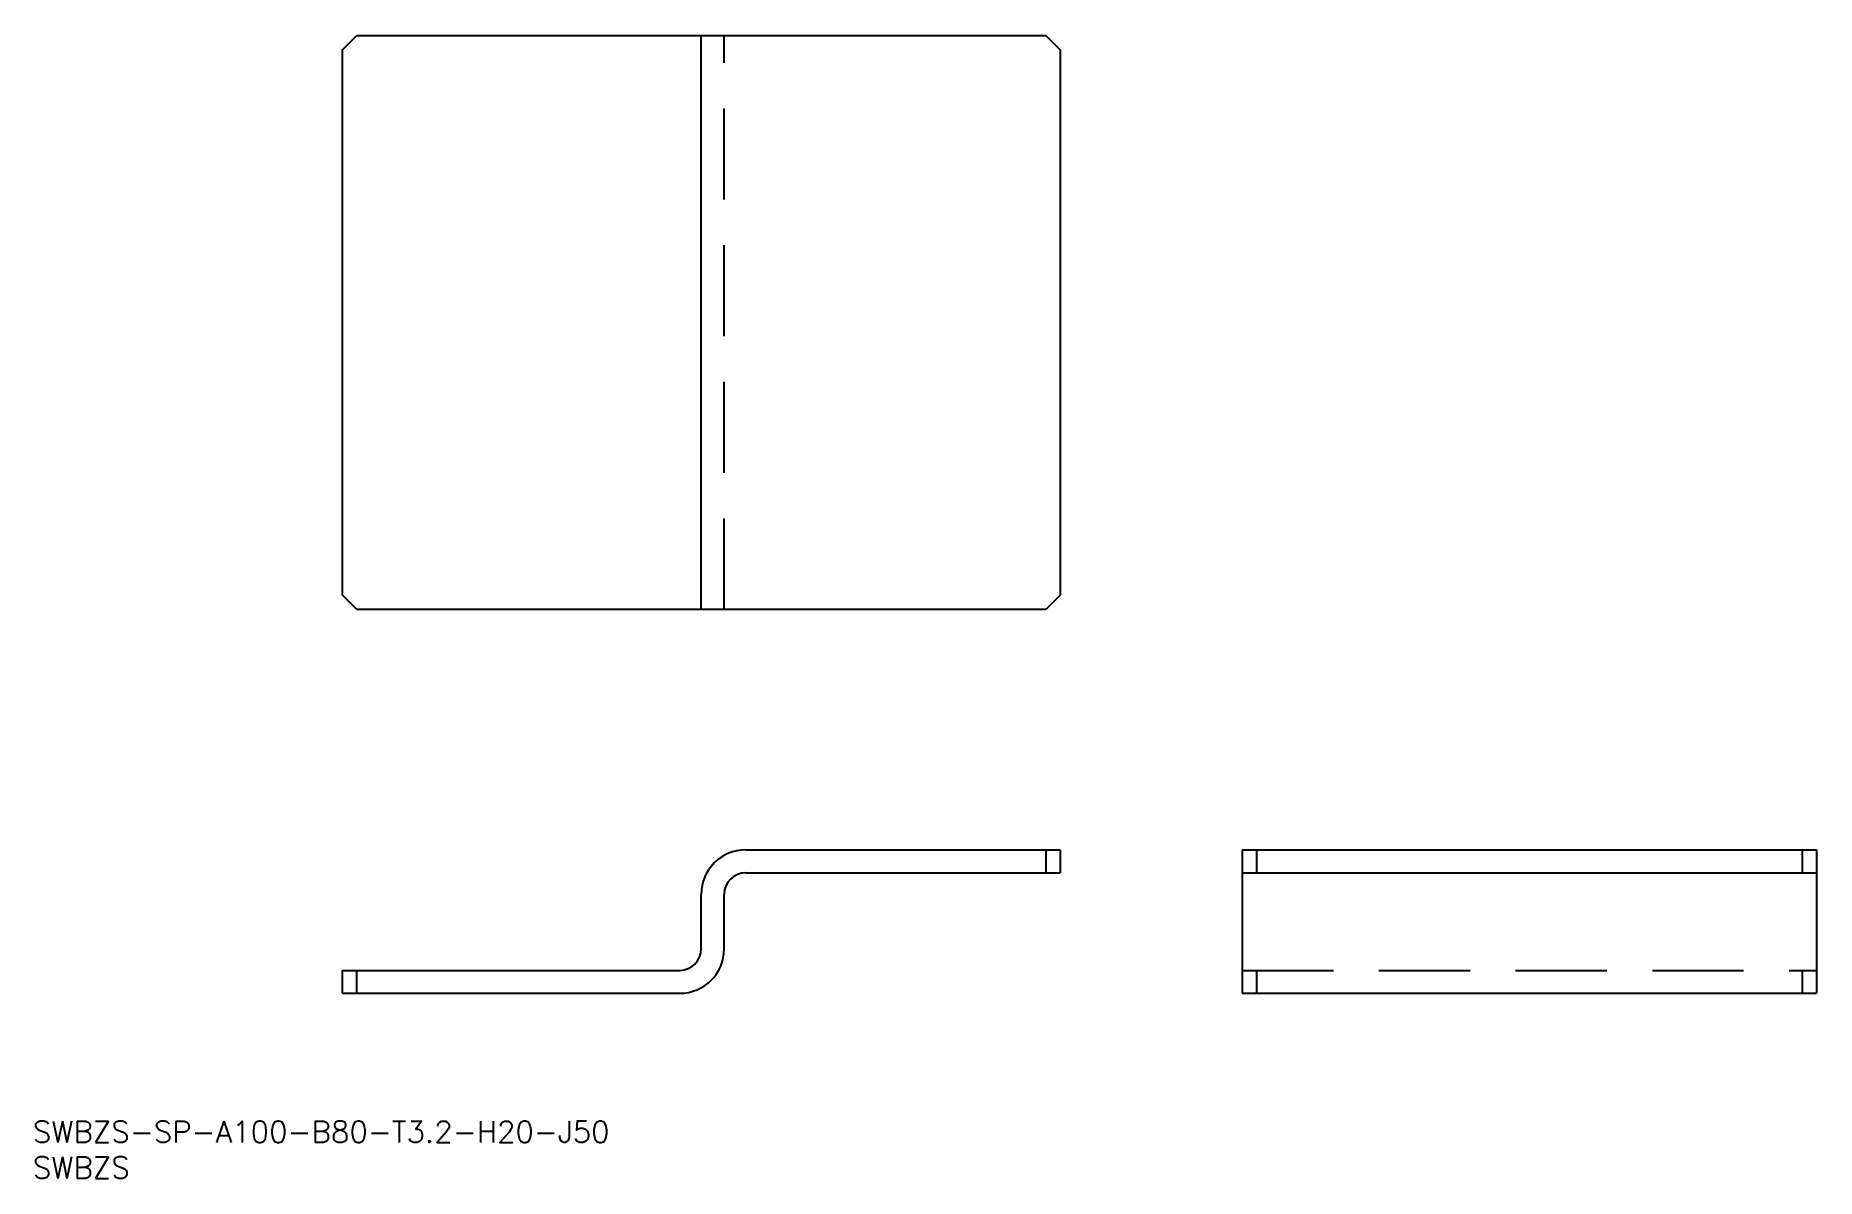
# Model space of a CAD drawing. Extents: x 0 to 248, y 0 to 159.
import ezdxf

# ---------------------------------------------------------------- set-up
doc = ezdxf.new("R2010")
doc.units = 0
doc.linetypes.add('DASHED', pattern=[19.05, 12.7, -6.35])
doc.layers.get('0').update_dxf_attribs({"linetype": 'CONTINUOUS'})
doc.styles.get("Standard").update_dxf_attribs({"font": 'txt.shx', "height": 3, "bigfont": 'bigfont.shx'})

# ---------------------------------------------------------------- blocks, each defined once
blk = doc.blocks.new('*U1')
at = {"color": 7, "linetype": 'CONTINUOUS'}
blk.add_text('SWBZS-SP-A100-B80-T3.2-H20-J50', height=3, dxfattribs=at).set_placement((0, 5))
blk = doc.blocks.new('*U2')
at = {"color": 7, "linetype": 'CONTINUOUS'}
blk.add_text('SWBZS', height=3, dxfattribs=at).set_placement((0, 0))

msp = doc.modelspace()

# ---------------------------------------------------------------- linework, layer by layer
at = {"color": 7, "linetype": 'CONTINUOUS'}
for p, q in [((43.122655, 157.310401), (45.122655, 159.310401)), ((45.122655, 159.310401), (141.122655, 159.310401)), ((93.122655, 79.310401), (93.122655, 159.310401)), ((141.122655, 159.310401), (143.122655, 157.310401)), ((43.122655, 81.310401), (43.122655, 157.310401)), ((143.122655, 157.310401), (143.122655, 81.310401)), ((45.122655, 79.310401), (43.122655, 81.310401)), ((143.122655, 81.310401), (141.122655, 79.310401)), ((141.122655, 79.310401), (45.122655, 79.310401)), ((99.322655, 45.805068), (143.122655, 45.805068)), ((141.122655, 45.805068), (141.122655, 42.605068)), ((143.122655, 45.805068), (143.122655, 42.605068)), ((168.490939, 45.805068), (248.490939, 45.805068)), ((168.490939, 45.805068), (168.490939, 25.805068)), ((170.490939, 45.805068), (170.490939, 42.605068)), ((246.490939, 45.805068), (246.490939, 42.605068)), ((248.490939, 45.805068), (248.490939, 25.805068)), ((99.322655, 42.605068), (143.122655, 42.605068)), ((168.490939, 42.605068), (248.490939, 42.605068)), ((93.122655, 32.005068), (93.122655, 39.605068)), ((96.322655, 32.005068), (96.322655, 39.605068)), ((43.122655, 29.005068), (90.122655, 29.005068)), ((43.122655, 25.805068), (43.122655, 29.005068)), ((45.122655, 25.805068), (45.122655, 29.005068)), ((43.122655, 25.805068), (90.122655, 25.805068)), ((168.490939, 25.805068), (248.490939, 25.805068))]:
    msp.add_line(p, q, dxfattribs=at)
at = {"color": 3, "linetype": 'DASHED'}
for p, q in [((96.322655, 79.310401), (96.322655, 159.310401)), ((168.490939, 29.005068), (248.490939, 29.005068)), ((170.490939, 29.005068), (170.490939, 25.805068)), ((246.490939, 29.005068), (246.490939, 25.805068))]:
    msp.add_line(p, q, dxfattribs=at)
at = {"color": 7, "linetype": 'CONTINUOUS'}
for centre, radius, start, end in [((99.322655, 39.605068), 6.2, 90, 180), ((99.322655, 39.605068), 3, 90, 180), ((90.122655, 32.005068), 3, 270, 0), ((90.122655, 32.005068), 6.2, 270, 0)]:
    msp.add_arc(centre, radius, start, end, dxfattribs=at)

# ---------------------------------------------------------------- block references
for name in ['*U1', '*U2']:
    msp.add_blockref(name, (0, 0), dxfattribs=at)

doc.saveas('drawing.dxf')
